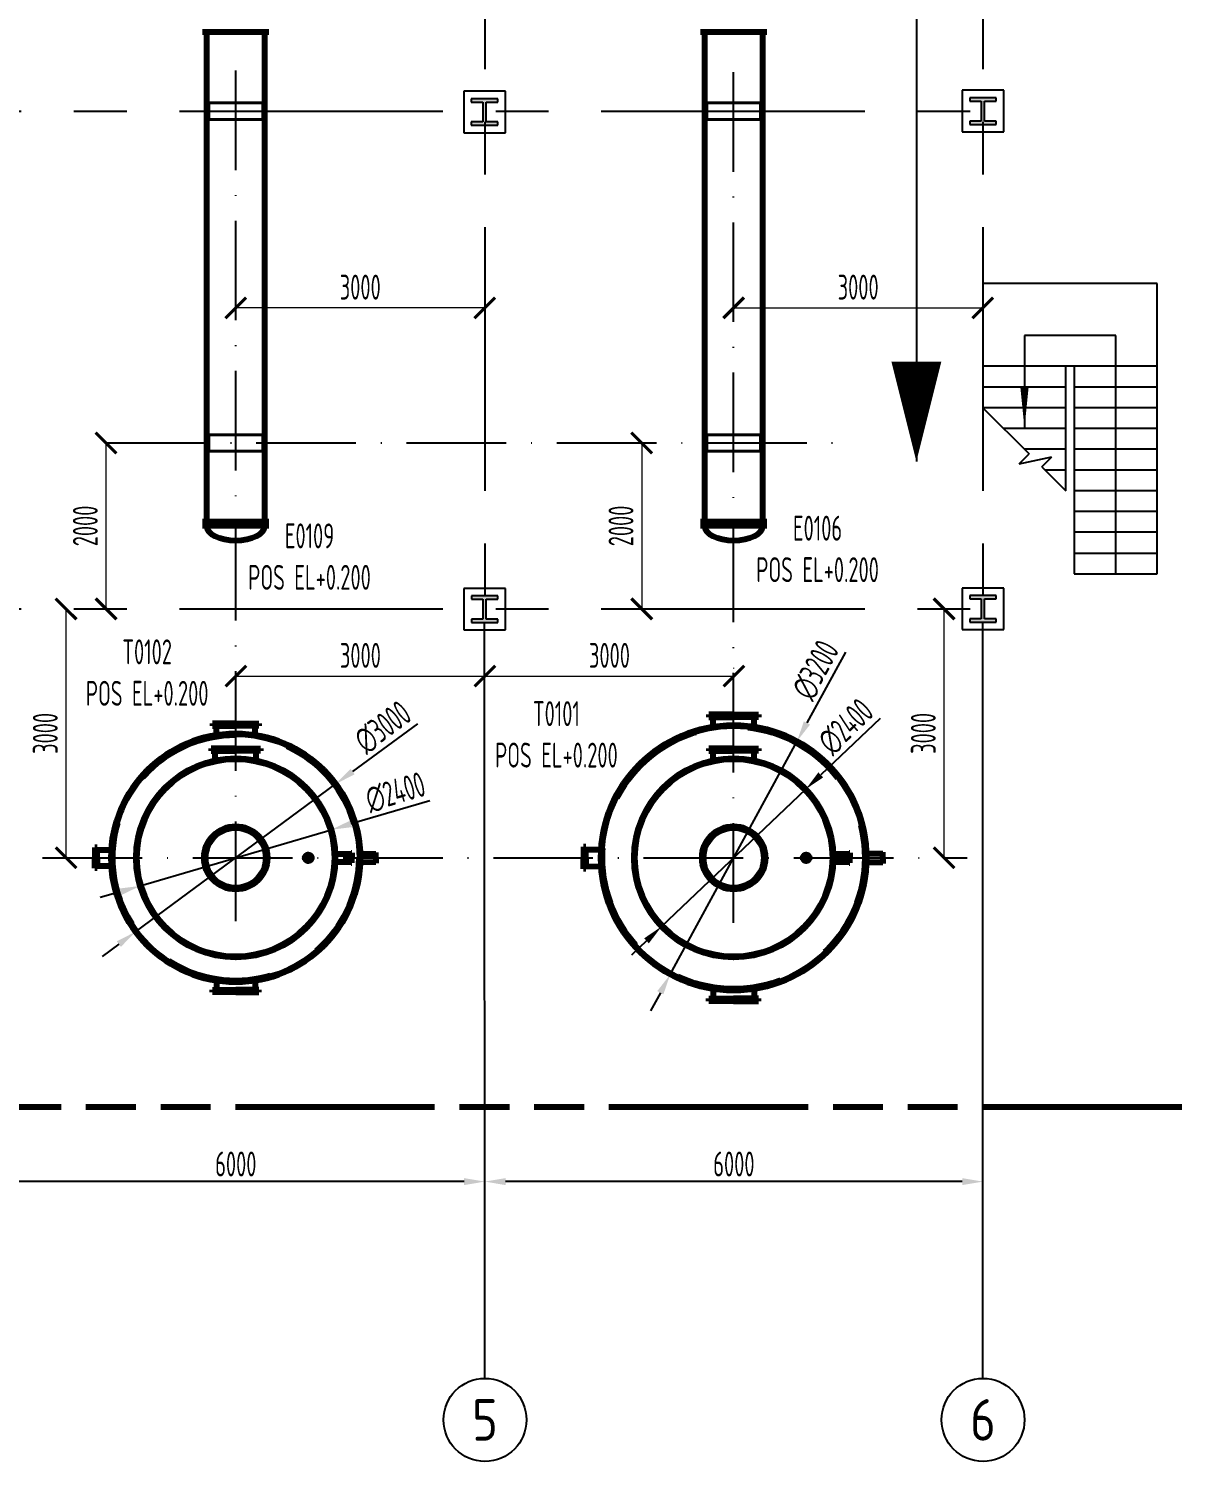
# Model space of a CAD drawing. Header units: millimetres. Extents: x 2250 to 7274, y 852 to 2251.
# Drawn here: x 2667.7 to 2807.2, y 1760.4 to 1933.1 of the extents above; entities that cross this region are included whole.
import ezdxf

# ---------------------------------------------------------------- set-up
doc = ezdxf.new("R2010")
doc.units = ezdxf.units.MM
for name, pattern in [('ACAD_ISO09W100', [45, 24, -3, 6, -3, 6, -3]), ('ACAD_ISO10W100', [18, 12, -3, 0, -3]), ('CENTER', [50.8, 31.75, -6.35, 6.35, -6.35]), ('DASHED', [19.05, 12.7, -6.35]), ('DASHED2', [9.525, 6.35, -3.175])]:
    doc.linetypes.add(name, pattern=pattern)
for name, color, linetype, lineweight in [('01-设备轮廓（可见）', 1, 'Continuous', 80), ('03-设备、管口中心线', 170, 'ACAD_ISO10W100', 25), ('05-楼梯与安全疏散通道', 4, 'Continuous', 25), ('06-网格线、建筑轴线-细实线', 9, 'CENTER', 25), ('07-界区线-粗双点划线', 12, 'ACAD_ISO09W100', 80), ('10-工字钢', 5, 'Continuous', 25), ('12-建筑物轮廓', 5, 'Continuous', 25), ('13-文本', 7, 'Continuous', 25), ('7-设备基础', 140, 'Continuous', 40), ('9-文本', 7, 'Continuous', 15)]:
    doc.layers.add(name, color=color, linetype=linetype, lineweight=lineweight)
doc.layers.add('14-文本-尺寸标注', color=7, linetype='Continuous', lineweight=25, true_color=0x5bc6e1)
doc.styles.add('pray-6-cj', font='gbenor.shx', dxfattribs={"width": 0.7, "bigfont": 'gbcbig.shx'})
doc.styles.get("Standard").update_dxf_attribs({"font": 'arial.ttf'})
doc.styles.add('国标英文+数字', font='gbenor.shx', dxfattribs={"width": 0.7, "height": 3})
doc.styles.add('图纸中的数字及字母', font='gbenor.shx', dxfattribs={"width": 0.7, "height": 3, "bigfont": 'gbcbig.shx'})
doc.dimstyles.new('ISO-25', dxfattribs={"dimtxt": 2.5, "dimasz": 2.5, "dimexe": 1.25, "dimexo": 0.625, "dimtad": 1, "dimtxsty": 'Standard', "dimcen": 2.5, "dimadec": 0, "dimazin": 0, "dimtfac": 1, "dimtmove": 0, "dimatfit": 3, "dimfxl": 0, "dimarcsym": 0})
doc.dimstyles.new('pray-6', dxfattribs={"dimtxt": 3, "dimasz": 2.5, "dimexe": 1.25, "dimexo": 0.625, "dimtad": 1, "dimdec": 0, "dimlfac": 100, "dimtxsty": 'pray-6-cj', "dimcen": 2.5, "dimadec": 0, "dimazin": 0, "dimtfac": 1, "dimtdec": 0, "dimtmove": 0, "dimatfit": 3, "dimfxl": 0, "dimarcsym": 0})
doc.dimstyles.new('尺寸标注', dxfattribs={"dimtxt": 3, "dimasz": 2.5, "dimexe": 1, "dimexo": 1, "dimgap": 1, "dimtad": 1, "dimdec": 0, "dimlfac": 100, "dimdsep": 46, "dimtxsty": '图纸中的数字及字母', "dimblk": 'ARCHTICK', "dimcen": 0, "dimclrd": 256, "dimclre": 256, "dimclrt": 256, "dimadec": 0, "dimazin": 0, "dimtfac": 1, "dimtdec": 0, "dimtix": 1, "dimtmove": 0, "dimatfit": 0, "dimfxl": 0, "dimlwd": -1, "dimlwe": -1, "dimarcsym": 0})

# ---------------------------------------------------------------- blocks, each defined once
blk = doc.blocks.new('_ArchTick')
at = {"color": 0, "linetype": 'ByBlock', "const_width": 0.15}
blk.add_lwpolyline([(-0.5, -0.5), (0.5, 0.5)], dxfattribs=at)
blk = doc.blocks.new('*D78')
at = {"layer": '9-文本', "transparency": 16777216}
blk.add_line((2741.55, 1883.13), (2741.55, 1863.13), dxfattribs=at)
at = {"layer": 'Defpoints', "color": 0, "transparency": 16777216}
for p in [(2741.55, 1883.13), (2741.55, 1863.13), (2741.55, 1863.13)]:
    blk.add_point(p, dxfattribs=at)
at = {"layer": '9-文本', "transparency": 16777216, "xscale": 2.5, "yscale": 2.5, "zscale": 2.5}
for p, rotation in [((2741.55, 1883.13), 90), ((2741.55, 1863.13), 270)]:
    blk.add_blockref('_ArchTick', p, dxfattribs=dict(at, rotation=rotation))
at = {"layer": '9-文本', "transparency": 16777216, "insert": (2739.05, 1873.13), "char_height": 3, "attachment_point": 5, "rotation": 90, "style": '图纸中的数字及字母', "bg_fill": 3, "box_fill_scale": 1.1, "bg_fill_color": 256, "bg_fill_true_color": 13158600, "bg_fill_transparency": 0}
blk.add_mtext('2000', dxfattribs=at)
blk = doc.blocks.new('*D76')
at = {"layer": '9-文本', "transparency": 16777216}
blk.add_line((2752.62, 1899.41), (2782.62, 1899.41), dxfattribs=at)
at = {"layer": 'Defpoints', "color": 0, "transparency": 16777216}
for p in [(2752.62, 1899.41), (2782.62, 1899.41), (2782.62, 1899.41)]:
    blk.add_point(p, dxfattribs=at)
at = {"layer": '9-文本', "transparency": 16777216, "xscale": 2.5, "yscale": 2.5, "zscale": 2.5, "rotation": 180}
blk.add_blockref('_ArchTick', (2752.62, 1899.41), dxfattribs=at)
at = {"layer": '9-文本', "transparency": 16777216, "xscale": 2.5, "yscale": 2.5, "zscale": 2.5}
blk.add_blockref('_ArchTick', (2782.62, 1899.41), dxfattribs=at)
at = {"layer": '9-文本', "transparency": 16777216, "insert": (2767.62, 1901.91), "char_height": 3, "attachment_point": 5, "style": '图纸中的数字及字母', "bg_fill": 3, "box_fill_scale": 1.1, "bg_fill_color": 256, "bg_fill_true_color": 13158600, "bg_fill_transparency": 0}
blk.add_mtext('3000', dxfattribs=at)
blk = doc.blocks.new('*D79')
at = {"layer": '9-文本', "transparency": 16777216}
for p, q in [((2692.64, 1902.18), (2692.64, 1898.41)), ((2722.64, 1899.41), (2692.64, 1899.41))]:
    blk.add_line(p, q, dxfattribs=at)
at = {"layer": 'Defpoints', "color": 0, "transparency": 16777216}
for p in [(2692.64, 1903.18), (2692.64, 1899.41), (2722.64, 1899.41)]:
    blk.add_point(p, dxfattribs=at)
at = {"layer": '9-文本', "transparency": 16777216, "xscale": 2.5, "yscale": 2.5, "zscale": 2.5, "rotation": 180}
blk.add_blockref('_ArchTick', (2692.64, 1899.41), dxfattribs=at)
at = {"layer": '9-文本', "transparency": 16777216, "xscale": 2.5, "yscale": 2.5, "zscale": 2.5}
blk.add_blockref('_ArchTick', (2722.64, 1899.41), dxfattribs=at)
at = {"layer": '9-文本', "transparency": 16777216, "insert": (2707.64, 1901.91), "char_height": 3, "attachment_point": 5, "style": '图纸中的数字及字母', "bg_fill": 3, "box_fill_scale": 1.1, "bg_fill_color": 256, "bg_fill_true_color": 13158600, "bg_fill_transparency": 0}
blk.add_mtext('3000', dxfattribs=at)
blk = doc.blocks.new('*D77')
at = {"layer": '9-文本', "transparency": 16777216}
blk.add_line((2677.02, 1863.13), (2677.02, 1883.13), dxfattribs=at)
at = {"layer": 'Defpoints', "color": 0, "transparency": 16777216}
for p in [(2677.02, 1883.13), (2677.02, 1883.13), (2677.02, 1863.13)]:
    blk.add_point(p, dxfattribs=at)
at = {"layer": '9-文本', "transparency": 16777216, "xscale": 2.5, "yscale": 2.5, "zscale": 2.5}
for p, rotation in [((2677.02, 1883.13), 90), ((2677.02, 1863.13), 270)]:
    blk.add_blockref('_ArchTick', p, dxfattribs=dict(at, rotation=rotation))
at = {"layer": '9-文本', "transparency": 16777216, "insert": (2674.52, 1873.13), "char_height": 3, "attachment_point": 5, "rotation": 90, "style": '图纸中的数字及字母', "bg_fill": 3, "box_fill_scale": 1.1, "bg_fill_color": 256, "bg_fill_true_color": 13158600, "bg_fill_transparency": 0}
blk.add_mtext('2000', dxfattribs=at)
blk = doc.blocks.new('*D133')
at = {"layer": '9-文本', "transparency": 16777216}
blk.add_line((2672.2, 1833.13), (2672.2, 1863.13), dxfattribs=at)
at = {"layer": 'Defpoints', "color": 0, "transparency": 16777216}
for p in [(2672.2, 1863.13), (2672.2, 1863.13), (2672.2, 1833.13)]:
    blk.add_point(p, dxfattribs=at)
at = {"layer": '9-文本', "transparency": 16777216, "xscale": 2.5, "yscale": 2.5, "zscale": 2.5}
for p, rotation in [((2672.2, 1863.13), 90), ((2672.2, 1833.13), 270)]:
    blk.add_blockref('_ArchTick', p, dxfattribs=dict(at, rotation=rotation))
at = {"layer": '9-文本', "transparency": 16777216, "insert": (2669.7, 1848.13), "char_height": 3, "attachment_point": 5, "rotation": 90, "style": '图纸中的数字及字母', "bg_fill": 3, "box_fill_scale": 1.1, "bg_fill_color": 256, "bg_fill_true_color": 13158600, "bg_fill_transparency": 0}
blk.add_mtext('3000', dxfattribs=at)
blk = doc.blocks.new('*D134')
at = {"layer": '9-文本', "transparency": 16777216}
blk.add_line((2777.97, 1833.13), (2777.97, 1863.13), dxfattribs=at)
at = {"layer": 'Defpoints', "color": 0, "transparency": 16777216}
for p in [(2777.97, 1863.13), (2777.97, 1863.13), (2777.97, 1833.13)]:
    blk.add_point(p, dxfattribs=at)
at = {"layer": '9-文本', "transparency": 16777216, "xscale": 2.5, "yscale": 2.5, "zscale": 2.5}
for p, rotation in [((2777.97, 1863.13), 90), ((2777.97, 1833.13), 270)]:
    blk.add_blockref('_ArchTick', p, dxfattribs=dict(at, rotation=rotation))
at = {"layer": '9-文本', "transparency": 16777216, "insert": (2775.47, 1848.13), "char_height": 3, "attachment_point": 5, "rotation": 90, "style": '图纸中的数字及字母', "bg_fill": 3, "box_fill_scale": 1.1, "bg_fill_color": 256, "bg_fill_true_color": 13158600, "bg_fill_transparency": 0}
blk.add_mtext('3000', dxfattribs=at)
blk = doc.blocks.new('*D135')
at = {"layer": '9-文本', "transparency": 16777216}
blk.add_line((2692.66, 1855.03), (2722.66, 1855.03), dxfattribs=at)
at = {"layer": 'Defpoints', "color": 0, "transparency": 16777216}
for p in [(2692.66, 1855.03), (2722.66, 1855.03), (2722.66, 1855.03)]:
    blk.add_point(p, dxfattribs=at)
at = {"layer": '9-文本', "transparency": 16777216, "xscale": 2.5, "yscale": 2.5, "zscale": 2.5, "rotation": 180}
blk.add_blockref('_ArchTick', (2692.66, 1855.03), dxfattribs=at)
at = {"layer": '9-文本', "transparency": 16777216, "xscale": 2.5, "yscale": 2.5, "zscale": 2.5}
blk.add_blockref('_ArchTick', (2722.66, 1855.03), dxfattribs=at)
at = {"layer": '9-文本', "transparency": 16777216, "insert": (2707.66, 1857.53), "char_height": 3, "attachment_point": 5, "style": '图纸中的数字及字母', "bg_fill": 3, "box_fill_scale": 1.1, "bg_fill_color": 256, "bg_fill_true_color": 13158600, "bg_fill_transparency": 0}
blk.add_mtext('3000', dxfattribs=at)
blk = doc.blocks.new('*D136')
at = {"layer": '9-文本', "transparency": 16777216}
for p, q in [((2722.66, 1855.03), (2752.66, 1855.03)), ((2752.66, 1855.94), (2752.66, 1856.03))]:
    blk.add_line(p, q, dxfattribs=at)
at = {"layer": 'Defpoints', "color": 0, "transparency": 16777216}
for p in [(2722.66, 1855.03), (2752.66, 1855.03), (2752.66, 1854.94)]:
    blk.add_point(p, dxfattribs=at)
at = {"layer": '9-文本', "transparency": 16777216, "xscale": 2.5, "yscale": 2.5, "zscale": 2.5, "rotation": 180}
blk.add_blockref('_ArchTick', (2722.66, 1855.03), dxfattribs=at)
at = {"layer": '9-文本', "transparency": 16777216, "xscale": 2.5, "yscale": 2.5, "zscale": 2.5}
blk.add_blockref('_ArchTick', (2752.66, 1855.03), dxfattribs=at)
at = {"layer": '9-文本', "transparency": 16777216, "insert": (2737.66, 1857.53), "char_height": 3, "attachment_point": 5, "style": '图纸中的数字及字母', "bg_fill": 3, "box_fill_scale": 1.1, "bg_fill_color": 256, "bg_fill_true_color": 13158600, "bg_fill_transparency": 0}
blk.add_mtext('3000', dxfattribs=at)
blk = doc.blocks.new('*D200')
at = {"layer": '9-文本', "color": 0, "linetype": 'Continuous', "lineweight": -2, "transparency": 16777216}
for p, q in [((2766.08, 1857.91), (2761.45, 1849.39)), ((2744.98, 1819.07), (2760.26, 1847.19)), ((2743.79, 1816.87), (2742.6, 1814.68))]:
    blk.add_line(p, q, dxfattribs=at)
at = {"layer": '9-文本', "color": 0, "transparency": 16777216}
for points in [[(2761.08, 1849.58), (2761.82, 1849.19), (2760.26, 1847.19)], [(2743.42, 1817.07), (2744.16, 1816.68), (2744.98, 1819.07)]]:
    blk.add_solid(points, dxfattribs=at)
at = {"layer": 'Defpoints', "color": 0, "transparency": 16777216}
for p in [(2760.26, 1847.19), (2744.98, 1819.07)]:
    blk.add_point(p, dxfattribs=at)
at = {"layer": '9-文本', "color": 0, "transparency": 16777216, "insert": (2762.5, 1855.76), "char_height": 3, "width": 3.5, "attachment_point": 5, "rotation": 61.4888, "style": '图纸中的数字及字母', "bg_fill": 3, "box_fill_scale": 1.1, "bg_fill_color": 256, "bg_fill_true_color": 13158600, "bg_fill_transparency": 0}
blk.add_mtext('∅3200', dxfattribs=at)
blk = doc.blocks.new('*D201')
at = {"layer": '9-文本', "color": 0, "linetype": 'Continuous', "lineweight": -2, "transparency": 16777216}
for p, q in [((2770.27, 1849.94), (2763.12, 1843.13)), ((2743.93, 1824.85), (2761.31, 1841.41)), ((2742.12, 1823.13), (2740.31, 1821.4))]:
    blk.add_line(p, q, dxfattribs=at)
at = {"layer": '9-文本', "color": 0, "transparency": 16777216}
for points in [[(2762.83, 1843.43), (2763.41, 1842.83), (2761.31, 1841.41)], [(2741.84, 1823.43), (2742.41, 1822.83), (2743.93, 1824.85)]]:
    blk.add_solid(points, dxfattribs=at)
at = {"layer": 'Defpoints', "color": 0, "transparency": 16777216}
for p in [(2761.31, 1841.41), (2743.93, 1824.85)]:
    blk.add_point(p, dxfattribs=at)
at = {"layer": '9-文本', "color": 0, "transparency": 16777216, "insert": (2766.13, 1848.94), "char_height": 3, "width": 3.5, "attachment_point": 5, "rotation": 43.6137, "style": '图纸中的数字及字母', "bg_fill": 3, "box_fill_scale": 1.1, "bg_fill_color": 256, "bg_fill_true_color": 13158600, "bg_fill_transparency": 0}
blk.add_mtext('∅2400', dxfattribs=at)
blk = doc.blocks.new('*D202')
at = {"layer": '9-文本', "color": 0, "linetype": 'Continuous', "lineweight": -2, "transparency": 16777216}
for p, q in [((2714.52, 1849.29), (2706.72, 1843.52)), ((2680.57, 1824.22), (2704.7, 1842.04)), ((2678.56, 1822.74), (2676.55, 1821.25))]:
    blk.add_line(p, q, dxfattribs=at)
at = {"layer": '9-文本', "color": 0, "transparency": 16777216}
for points in [[(2706.47, 1843.86), (2706.96, 1843.19), (2704.7, 1842.04)], [(2678.31, 1823.07), (2678.81, 1822.4), (2680.57, 1824.22)]]:
    blk.add_solid(points, dxfattribs=at)
at = {"layer": 'Defpoints', "color": 0, "transparency": 16777216}
for p in [(2704.7, 1842.04), (2680.57, 1824.22)]:
    blk.add_point(p, dxfattribs=at)
at = {"layer": '9-文本', "color": 0, "transparency": 16777216, "insert": (2710.36, 1848.86), "char_height": 3, "width": 3.5, "attachment_point": 5, "rotation": 36.4387, "style": '图纸中的数字及字母', "bg_fill": 3, "box_fill_scale": 1.1, "bg_fill_color": 256, "bg_fill_true_color": 13158600, "bg_fill_transparency": 0}
blk.add_mtext('∅3000', dxfattribs=at)
blk = doc.blocks.new('*D203')
at = {"layer": '9-文本', "color": 0, "linetype": 'Continuous', "lineweight": -2, "transparency": 16777216}
for p, q in [((2716.02, 1840.01), (2706.55, 1837.22)), ((2681.13, 1829.74), (2704.15, 1836.52)), ((2678.73, 1829.04), (2676.33, 1828.33))]:
    blk.add_line(p, q, dxfattribs=at)
at = {"layer": '9-文本', "color": 0, "transparency": 16777216}
for points in [[(2706.43, 1837.62), (2706.66, 1836.83), (2704.15, 1836.52)], [(2678.61, 1829.43), (2678.85, 1828.64), (2681.13, 1829.74)]]:
    blk.add_solid(points, dxfattribs=at)
at = {"layer": 'Defpoints', "color": 0, "transparency": 16777216}
for p in [(2704.15, 1836.52), (2681.13, 1829.74)]:
    blk.add_point(p, dxfattribs=at)
at = {"layer": '9-文本', "color": 0, "transparency": 16777216, "insert": (2711.88, 1841.01), "char_height": 3, "width": 3.5, "attachment_point": 5, "rotation": 16.4047, "style": '图纸中的数字及字母', "bg_fill": 3, "box_fill_scale": 1.1, "bg_fill_color": 256, "bg_fill_true_color": 13158600, "bg_fill_transparency": 0}
blk.add_mtext('∅2400', dxfattribs=at)
blk = doc.blocks.new('*D260')
at = {"layer": '9-文本', "color": 0, "lineweight": -2, "transparency": 16777216}
for p, q in [((2662.65, 1794.73), (2662.65, 1795.36)), ((2720.15, 1794.11), (2665.15, 1794.11)), ((2722.65, 1794.73), (2722.65, 1795.36))]:
    blk.add_line(p, q, dxfattribs=at)
at = {"layer": '9-文本', "color": 0, "lineweight": 100, "transparency": 16777216}
for points in [[(2665.15, 1794.53), (2665.15, 1793.69), (2662.65, 1794.11)], [(2720.15, 1794.53), (2720.15, 1793.69), (2722.65, 1794.11)]]:
    blk.add_solid(points, dxfattribs=at)
at = {"layer": 'Defpoints', "color": 0, "lineweight": 100, "transparency": 16777216}
for p in [(2662.65, 1794.11), (2662.65, 1794.11), (2722.65, 1794.11)]:
    blk.add_point(p, dxfattribs=at)
at = {"layer": '9-文本', "color": 0, "transparency": 16777216, "insert": (2692.65, 1796.23), "char_height": 3, "attachment_point": 5, "style": 'pray-6-cj'}
blk.add_mtext('6000', dxfattribs=at)
blk = doc.blocks.new('*D261')
at = {"layer": '9-文本', "color": 0, "lineweight": -2, "transparency": 16777216}
for p, q in [((2722.65, 1794.73), (2722.65, 1795.36)), ((2780.15, 1794.11), (2725.15, 1794.11)), ((2782.65, 1794.73), (2782.65, 1795.36))]:
    blk.add_line(p, q, dxfattribs=at)
at = {"layer": '9-文本', "color": 0, "lineweight": 100, "transparency": 16777216}
for points in [[(2725.15, 1794.53), (2725.15, 1793.69), (2722.65, 1794.11)], [(2780.15, 1794.53), (2780.15, 1793.69), (2782.65, 1794.11)]]:
    blk.add_solid(points, dxfattribs=at)
at = {"layer": 'Defpoints', "color": 0, "lineweight": 100, "transparency": 16777216}
for p in [(2722.65, 1794.11), (2722.65, 1794.11), (2782.65, 1794.11)]:
    blk.add_point(p, dxfattribs=at)
at = {"layer": '9-文本', "color": 0, "transparency": 16777216, "insert": (2752.65, 1796.23), "char_height": 3, "attachment_point": 5, "style": 'pray-6-cj'}
blk.add_mtext('6000', dxfattribs=at)

msp = doc.modelspace()

# ---------------------------------------------------------------- hatches: boundary and pattern name
at = {"layer": '12-建筑物轮廓'}
for points in [[(2722.821, 1924.222), (2724.221, 1924.222), (2724.221, 1924.622), (2721.021, 1924.622), (2721.021, 1924.222), (2722.421, 1924.222), (2722.421, 1921.822), (2721.021, 1921.822), (2721.021, 1921.422), (2724.221, 1921.422), (2724.221, 1921.822), (2722.821, 1921.822)], [(2782.856, 1924.33), (2784.256, 1924.33), (2784.256, 1924.73), (2781.056, 1924.73), (2781.056, 1924.33), (2782.456, 1924.33), (2782.456, 1921.93), (2781.056, 1921.93), (2781.056, 1921.53), (2784.256, 1921.53), (2784.256, 1921.93), (2782.856, 1921.93)], [(2722.825, 1864.304), (2724.225, 1864.304), (2724.225, 1864.704), (2721.025, 1864.704), (2721.025, 1864.304), (2722.425, 1864.304), (2722.425, 1861.904), (2721.025, 1861.904), (2721.025, 1861.504), (2724.225, 1861.504), (2724.225, 1861.904), (2722.825, 1861.904)], [(2782.856, 1864.33), (2784.256, 1864.33), (2784.256, 1864.73), (2781.056, 1864.73), (2781.056, 1864.33), (2782.456, 1864.33), (2782.456, 1861.93), (2781.056, 1861.93), (2781.056, 1861.53), (2784.256, 1861.53), (2784.256, 1861.93), (2782.856, 1861.93)]]:
    msp.add_hatch(color=1, dxfattribs=at).paths.add_polyline_path(points)

# ---------------------------------------------------------------- linework, layer by layer
at = {"layer": '01-设备轮廓（可见）'}
for p, q in [((2696.638, 1932.63), (2688.638, 1932.63)), ((2689.138, 1932.63), (2689.138, 1873.63)), ((2696.138, 1873.63), (2696.138, 1932.63)), ((2756.621, 1932.63), (2748.621, 1932.63)), ((2749.121, 1932.63), (2749.121, 1873.63)), ((2696.638, 1873.63), (2688.638, 1873.63)), ((2756.621, 1873.63), (2748.621, 1873.63)), ((2696.638, 1873.13), (2688.638, 1873.13)), ((2756.621, 1873.13), (2748.621, 1873.13)), ((2692.64, 1849.308), (2689.845, 1849.308)), ((2689.845, 1849.308), (2689.845, 1849.028)), ((2692.64, 1849.308), (2695.435, 1849.308)), ((2695.435, 1849.308), (2695.435, 1849.028)), ((2752.623, 1850.386), (2749.642, 1850.386)), ((2749.642, 1850.386), (2749.642, 1850.088)), ((2749.642, 1850.088), (2750.139, 1850.088)), ((2750.139, 1848.935), (2750.139, 1850.088)), ((2750.139, 1850.088), (2752.623, 1850.088)), ((2752.623, 1850.386), (2755.604, 1850.386)), ((2755.107, 1850.088), (2752.623, 1850.088)), ((2755.107, 1848.935), (2755.107, 1850.088)), ((2755.604, 1850.088), (2755.107, 1850.088)), ((2755.604, 1850.386), (2755.604, 1850.088)), ((2689.845, 1849.028), (2690.311, 1849.028)), ((2690.311, 1847.947), (2690.311, 1849.028)), ((2690.311, 1849.028), (2692.64, 1849.028)), ((2694.969, 1849.028), (2692.64, 1849.028)), ((2694.969, 1847.947), (2694.969, 1849.028)), ((2695.435, 1849.028), (2694.969, 1849.028)), ((2692.638, 1846.319), (2689.663, 1846.319)), ((2689.663, 1846.319), (2689.663, 1846.022)), ((2689.663, 1846.022), (2690.159, 1846.022)), ((2690.159, 1844.87), (2690.159, 1846.022)), ((2690.159, 1846.022), (2692.638, 1846.022)), ((2692.638, 1846.319), (2695.613, 1846.319)), ((2695.117, 1846.022), (2692.638, 1846.022)), ((2695.117, 1844.87), (2695.117, 1846.022)), ((2695.613, 1846.022), (2695.117, 1846.022)), ((2695.613, 1846.319), (2695.613, 1846.022)), ((2752.621, 1846.319), (2749.646, 1846.319)), ((2749.646, 1846.319), (2749.646, 1846.022)), ((2749.646, 1846.022), (2750.141, 1846.022)), ((2750.141, 1844.87), (2750.141, 1846.022)), ((2750.141, 1846.022), (2752.621, 1846.022)), ((2752.621, 1846.319), (2755.596, 1846.319)), ((2755.1, 1846.022), (2752.621, 1846.022)), ((2755.1, 1844.87), (2755.1, 1846.022)), ((2755.596, 1846.022), (2755.1, 1846.022)), ((2755.596, 1846.319), (2755.596, 1846.022)), ((2675.962, 1834.374), (2675.683, 1834.374)), ((2675.683, 1834.374), (2675.683, 1833.13)), ((2675.962, 1834.034), (2675.962, 1834.374)), ((2675.962, 1834.034), (2675.962, 1834.09)), ((2675.962, 1834.09), (2677.67, 1834.088)), ((2675.962, 1833.13), (2675.962, 1834.034)), ((2734.833, 1834.457), (2734.535, 1834.457)), ((2734.535, 1834.457), (2734.535, 1833.13)), ((2734.833, 1834.094), (2734.833, 1834.457)), ((2734.833, 1834.094), (2734.833, 1834.154)), ((2734.833, 1834.154), (2736.654, 1834.151)), ((2734.833, 1833.13), (2734.833, 1834.094)), ((2675.683, 1831.886), (2675.683, 1833.13)), ((2675.962, 1833.13), (2675.962, 1832.226)), ((2675.962, 1832.226), (2675.962, 1831.886)), ((2675.962, 1832.226), (2675.962, 1832.17)), ((2675.962, 1832.17), (2677.67, 1832.168)), ((2704.628, 1833.601), (2706.557, 1833.601)), ((2704.628, 1832.659), (2706.557, 1832.659)), ((2706.557, 1833.571), (2706.557, 1833.714)), ((2706.557, 1833.714), (2706.621, 1833.714)), ((2706.557, 1833.601), (2706.557, 1833.571)), ((2706.557, 1833.13), (2706.557, 1833.571)), ((2706.557, 1833.13), (2706.557, 1832.689)), ((2706.557, 1832.659), (2706.557, 1832.689)), ((2706.557, 1832.689), (2706.557, 1832.546)), ((2706.557, 1832.546), (2706.621, 1832.546)), ((2706.621, 1833.714), (2706.621, 1833.13)), ((2706.621, 1832.546), (2706.621, 1833.13)), ((2734.535, 1831.803), (2734.535, 1833.13)), ((2734.833, 1833.13), (2734.833, 1832.166)), ((2734.833, 1832.166), (2734.833, 1831.803)), ((2734.833, 1832.166), (2734.833, 1832.106)), ((2734.833, 1832.106), (2736.654, 1832.104)), ((2764.61, 1833.601), (2766.539, 1833.601)), ((2764.61, 1832.659), (2766.539, 1832.659)), ((2766.539, 1833.571), (2766.539, 1833.714)), ((2766.539, 1833.714), (2766.603, 1833.714)), ((2766.539, 1833.601), (2766.539, 1833.571)), ((2766.539, 1833.13), (2766.539, 1833.571)), ((2766.539, 1833.13), (2766.539, 1832.689)), ((2766.539, 1832.659), (2766.539, 1832.689)), ((2766.539, 1832.689), (2766.539, 1832.546)), ((2766.539, 1832.546), (2766.603, 1832.546)), ((2766.603, 1833.714), (2766.603, 1833.13)), ((2766.603, 1832.546), (2766.603, 1833.13)), ((2675.962, 1831.886), (2675.683, 1831.886)), ((2734.833, 1831.803), (2734.535, 1831.803)), ((2690.311, 1818.313), (2690.311, 1817.232)), ((2694.969, 1818.313), (2694.969, 1817.232)), ((2689.845, 1816.952), (2689.845, 1817.232)), ((2689.845, 1817.232), (2690.311, 1817.232)), ((2692.64, 1816.952), (2689.845, 1816.952)), ((2690.311, 1817.232), (2692.64, 1817.232)), ((2694.969, 1817.232), (2692.64, 1817.232)), ((2692.64, 1816.952), (2695.435, 1816.952)), ((2695.435, 1817.232), (2694.969, 1817.232)), ((2695.435, 1816.952), (2695.435, 1817.232)), ((2750.139, 1817.325), (2750.139, 1816.172)), ((2755.107, 1817.325), (2755.107, 1816.172)), ((2749.642, 1815.873), (2749.642, 1816.172)), ((2749.642, 1816.172), (2750.139, 1816.172)), ((2752.623, 1815.873), (2749.642, 1815.873)), ((2750.139, 1816.172), (2752.623, 1816.172)), ((2755.107, 1816.172), (2752.623, 1816.172)), ((2752.623, 1815.873), (2755.604, 1815.873)), ((2755.604, 1816.172), (2755.107, 1816.172)), ((2755.604, 1815.873), (2755.604, 1816.172))]:
    msp.add_line(p, q, dxfattribs=at)
at = {"layer": '01-设备轮廓（可见）', "linetype": 'DASHED2'}
for p, q in [((2709.5, 1833.63), (2709.5, 1833.76)), ((2770.607, 1833.664), (2770.607, 1833.802)), ((2707.629, 1833.63), (2709.5, 1833.63)), ((2707.629, 1832.628), (2709.5, 1832.63)), ((2709.5, 1833.63), (2709.5, 1833.602)), ((2709.5, 1833.127), (2709.5, 1833.602)), ((2709.5, 1833.127), (2709.5, 1832.652)), ((2709.5, 1832.624), (2709.5, 1832.652)), ((2709.5, 1832.624), (2709.5, 1832.495)), ((2768.611, 1833.664), (2770.607, 1833.664)), ((2768.611, 1832.594), (2770.607, 1832.596)), ((2770.607, 1833.664), (2770.607, 1833.634)), ((2770.607, 1833.127), (2770.607, 1833.634)), ((2770.607, 1833.127), (2770.607, 1832.62)), ((2770.607, 1832.591), (2770.607, 1832.62)), ((2770.607, 1832.591), (2770.607, 1832.452))]:
    msp.add_line(p, q, dxfattribs=at)
at = {"layer": '01-设备轮廓（可见）'}
for centre, radius in [((2692.638, 1833.13), 14.999), ((2692.638, 1833.13), 14.906), ((2752.621, 1833.13), 15.999), ((2752.621, 1833.13), 15.9), ((2692.638, 1833.13), 11.999), ((2692.638, 1833.13), 11.9), ((2752.621, 1833.13), 11.999), ((2752.621, 1833.13), 11.9), ((2692.638, 1833.13), 3.81), ((2692.638, 1833.13), 3.62), ((2752.621, 1833.13), 3.81), ((2752.621, 1833.13), 3.62), ((2701.385, 1833.13), 0.402), ((2701.385, 1833.13), 0.372), ((2761.367, 1833.13), 0.402), ((2761.367, 1833.13), 0.372)]:
    msp.add_circle(centre, radius, dxfattribs=at)
at = {"layer": '01-设备轮廓（可见）', "linetype": 'DASHED'}
for centre, radius in [((2692.638, 1833.13), 14.813), ((2752.621, 1833.13), 15.8)]:
    msp.add_circle(centre, radius, dxfattribs=at)
at = {"layer": '01-设备轮廓（可见）'}
for centre in [(2692.638, 1873.13), (2752.621, 1873.13)]:
    msp.add_ellipse(centre, major_axis=(3.5, 0), ratio=0.5, start_param=3.1415927, end_param=6.2831853, dxfattribs=at)
at = {"layer": '03-设备、管口中心线'}
for p, q in [((2692.638, 1825.514), (2692.638, 1928.948)), ((2669.373, 1833.13), (2780.738, 1833.13))]:
    msp.add_line(p, q, dxfattribs=at)
at = {"layer": '05-楼梯与安全疏散通道'}
for p, q in [((2774.632, 2013.208), (2774.632, 1880.912)), ((2803.656, 1902.368), (2782.656, 1902.368)), ((2803.656, 1867.368), (2803.656, 1902.368)), ((2803.656, 1892.368), (2782.656, 1892.368)), ((2792.656, 1877.368), (2792.656, 1892.368)), ((2793.656, 1892.368), (2793.656, 1872.368)), ((2792.656, 1889.868), (2782.656, 1889.868)), ((2803.656, 1889.868), (2793.656, 1889.868)), ((2792.656, 1887.368), (2782.656, 1887.368)), ((2803.656, 1887.368), (2793.656, 1887.368)), ((2792.656, 1884.868), (2785.156, 1884.868)), ((2803.656, 1884.868), (2793.656, 1884.868)), ((2792.656, 1882.368), (2787.656, 1882.368)), ((2803.656, 1882.368), (2793.656, 1882.368)), ((2792.656, 1879.868), (2790.156, 1879.868)), ((2803.656, 1879.868), (2793.656, 1879.868)), ((2803.656, 1877.368), (2793.656, 1877.368)), ((2803.656, 1874.868), (2793.656, 1874.868)), ((2793.656, 1872.368), (2793.656, 1867.368)), ((2803.656, 1872.368), (2793.656, 1872.368)), ((2793.656, 1869.868), (2803.656, 1869.868)), ((2793.656, 1867.368), (2803.656, 1867.368))]:
    msp.add_line(p, q, dxfattribs=at)
at = {"layer": '05-楼梯与安全疏散通道', "ltscale": 0.5}
for p, q in [((2798.656, 1896.075), (2787.656, 1896.075)), ((2787.656, 1896.075), (2787.656, 1884.868)), ((2798.656, 1867.368), (2798.656, 1896.075)), ((2782.656, 1887.368), (2788.207, 1881.816)), ((2787.005, 1880.614), (2788.207, 1881.816)), ((2787.005, 1880.614), (2790.953, 1881.475)), ((2789.751, 1880.273), (2790.953, 1881.475)), ((2789.751, 1880.273), (2792.656, 1877.368))]:
    msp.add_line(p, q, dxfattribs=at)
at = {"layer": '05-楼梯与安全疏散通道'}
msp.add_lwpolyline([(2774.632, 1892.912, 6, 0, 0), (2774.632, 1880.912, 0, 0, 0)], format="xyseb", dxfattribs=at)
at = {"layer": '05-楼梯与安全疏散通道', "ltscale": 0.5}
msp.add_lwpolyline([(2787.656, 1884.868, 0, 1, 0), (2787.656, 1889.868, 1, 1, 0)], format="xyseb", dxfattribs=at)
at = {"layer": '06-网格线、建筑轴线-细实线'}
msp.add_line((2722.638, 2163.13), (2722.638, 1860.604), dxfattribs=at)
at = {"layer": '06-网格线、建筑轴线-细实线', "linetype": 'CENTER'}
for p, q in [((2782.655, 2163.13), (2782.656, 1860.63)), ((2482.656, 1923.13), (2782.656, 1923.13)), ((2482.656, 1863.13), (2782.656, 1863.13))]:
    msp.add_line(p, q, dxfattribs=at)
at = {"layer": '07-界区线-粗双点划线'}
msp.add_line((2422.603, 1803.13), (2872.66, 1803.13), dxfattribs=at)
at = {"layer": '10-工字钢'}
for p, q in [((2720.121, 1925.522), (2720.121, 1920.522)), ((2725.121, 1925.522), (2720.121, 1925.522)), ((2725.121, 1920.522), (2725.121, 1925.522)), ((2780.156, 1925.63), (2780.156, 1920.63)), ((2785.156, 1925.63), (2780.156, 1925.63)), ((2785.156, 1920.63), (2785.156, 1925.63)), ((2721.021, 1924.622), (2721.021, 1924.222)), ((2724.221, 1924.622), (2721.021, 1924.622)), ((2721.021, 1924.222), (2722.421, 1924.222)), ((2722.421, 1924.222), (2722.421, 1921.822)), ((2722.821, 1921.822), (2722.821, 1924.222)), ((2722.821, 1924.222), (2724.221, 1924.222)), ((2724.221, 1924.222), (2724.221, 1924.622)), ((2781.056, 1924.73), (2781.056, 1924.33)), ((2784.256, 1924.73), (2781.056, 1924.73)), ((2781.056, 1924.33), (2782.456, 1924.33)), ((2782.456, 1924.33), (2782.456, 1921.93)), ((2782.856, 1921.93), (2782.856, 1924.33)), ((2782.856, 1924.33), (2784.256, 1924.33)), ((2784.256, 1924.33), (2784.256, 1924.73)), ((2722.421, 1921.822), (2721.021, 1921.822)), ((2721.021, 1921.822), (2721.021, 1921.422)), ((2724.221, 1921.822), (2722.821, 1921.822)), ((2724.221, 1921.422), (2724.221, 1921.822)), ((2782.456, 1921.93), (2781.056, 1921.93)), ((2781.056, 1921.93), (2781.056, 1921.53)), ((2784.256, 1921.93), (2782.856, 1921.93)), ((2784.256, 1921.53), (2784.256, 1921.93)), ((2720.121, 1920.522), (2725.121, 1920.522)), ((2721.021, 1921.422), (2724.221, 1921.422)), ((2780.156, 1920.63), (2785.156, 1920.63)), ((2781.056, 1921.53), (2784.256, 1921.53)), ((2720.125, 1865.604), (2720.125, 1860.604)), ((2725.125, 1865.604), (2720.125, 1865.604)), ((2725.125, 1860.604), (2725.125, 1865.604)), ((2780.156, 1865.63), (2780.156, 1860.63)), ((2785.156, 1865.63), (2780.156, 1865.63)), ((2785.156, 1860.63), (2785.156, 1865.63)), ((2721.025, 1864.704), (2721.025, 1864.304)), ((2724.225, 1864.704), (2721.025, 1864.704)), ((2721.025, 1864.304), (2722.425, 1864.304)), ((2722.425, 1864.304), (2722.425, 1861.904)), ((2722.825, 1861.904), (2722.825, 1864.304)), ((2722.825, 1864.304), (2724.225, 1864.304)), ((2724.225, 1864.304), (2724.225, 1864.704)), ((2781.056, 1864.73), (2781.056, 1864.33)), ((2784.256, 1864.73), (2781.056, 1864.73)), ((2781.056, 1864.33), (2782.456, 1864.33)), ((2782.456, 1864.33), (2782.456, 1861.93)), ((2782.856, 1861.93), (2782.856, 1864.33)), ((2782.856, 1864.33), (2784.256, 1864.33)), ((2784.256, 1864.33), (2784.256, 1864.73)), ((2722.425, 1861.904), (2721.025, 1861.904)), ((2721.025, 1861.904), (2721.025, 1861.504)), ((2721.025, 1861.504), (2724.225, 1861.504)), ((2724.225, 1861.904), (2722.825, 1861.904)), ((2724.225, 1861.504), (2724.225, 1861.904)), ((2782.456, 1861.93), (2781.056, 1861.93)), ((2781.056, 1861.93), (2781.056, 1861.53)), ((2781.056, 1861.53), (2784.256, 1861.53)), ((2784.256, 1861.93), (2782.856, 1861.93)), ((2784.256, 1861.53), (2784.256, 1861.93)), ((2720.125, 1860.604), (2725.125, 1860.604)), ((2780.156, 1860.63), (2785.156, 1860.63))]:
    msp.add_line(p, q, dxfattribs=at)
at = {"layer": '14-文本-尺寸标注', "lineweight": 25}
msp.add_line((2782.654, 1770.395), (2782.654, 1861.53), dxfattribs=at)
at = {"layer": '14-文本-尺寸标注', "ltscale": 0.2}
for centre in [(2722.668, 1765.395), (2782.66, 1765.395)]:
    msp.add_circle(centre, 5, dxfattribs=at)
at = {"layer": '7-设备基础'}
for p, q in [((2689.388, 1924.13), (2695.888, 1924.13)), ((2689.388, 1922.13), (2689.388, 1924.13)), ((2695.888, 1924.13), (2695.888, 1922.13)), ((2749.371, 1924.13), (2755.871, 1924.13)), ((2749.371, 1922.13), (2749.371, 1924.13)), ((2755.871, 1924.13), (2755.871, 1922.13)), ((2695.888, 1922.13), (2689.388, 1922.13)), ((2755.871, 1922.13), (2749.371, 1922.13)), ((2695.888, 1884.13), (2689.388, 1884.13)), ((2689.388, 1884.13), (2689.388, 1882.13)), ((2695.888, 1882.13), (2695.888, 1884.13)), ((2755.871, 1884.13), (2749.371, 1884.13)), ((2749.371, 1884.13), (2749.371, 1882.13)), ((2755.871, 1882.13), (2755.871, 1884.13)), ((2689.388, 1882.13), (2695.888, 1882.13)), ((2749.371, 1882.13), (2755.871, 1882.13))]:
    msp.add_line(p, q, dxfattribs=at)

# ---------------------------------------------------------------- texts
at = {"layer": '13-文本', "char_height": 3, "attachment_point": 5, "style": '国标英文+数字'}
for s, insert in [('E0109\\PPOS EL+0.200', (2701.525, 1869.433)), ('E0106\\PPOS EL+0.200', (2762.727, 1870.358)), ('T0102\\PPOS EL+0.200', (2681.969, 1855.456)), ('T0101\\PPOS EL+0.200', (2731.269, 1848.01))]:
    msp.add_mtext_dynamic_manual_height_columns(s, width=20.34727, gutter_width=25, heights=[0], dxfattribs=dict(at, insert=insert))
at = {"layer": '14-文本-尺寸标注', "lineweight": 25, "char_height": 5, "width": 15, "attachment_point": 5, "style": 'pray-6-cj'}
for s, insert in [('{\\W1;5}', (2722.668, 1765.395)), ('{\\W1;6}', (2782.66, 1765.395))]:
    msp.add_mtext(s, dxfattribs=dict(at, insert=insert))

# ---------------------------------------------------------------- dimensions: what is measured, and where the dimension line sits
at = {"layer": '9-文本'}
for base, p1, p2, picture, middle in [((2662.654, 1794.109), (2722.654, 1794.109), (2662.654, 1794.109), '*D260', (2692.654, 1796.234)), ((2722.654, 1794.109), (2782.654, 1794.109), (2722.654, 1794.109), '*D261', (2752.654, 1796.234))]:
    dim = msp.add_linear_dim(base=base, p1=p1, p2=p2, dimstyle='pray-6', dxfattribs=at)
    dim.commit()
    dim.dimension.update_dxf_attribs({"geometry": picture, "text_midpoint": middle})

# ---------------------------------------------------------------- next in the draw order: dimensions: what is measured, and where the dimension line sits
for base, p1, p2, angle, picture, middle in [((2692.638, 1899.405), (2722.638, 1899.405), (2692.638, 1903.183), 180, '*D79', (2707.638, 1901.905)), ((2782.621, 1899.405), (2752.621, 1899.405), (2782.621, 1899.405), 180, '*D76', (2767.621, 1901.905)), ((2677.021, 1883.13), (2677.021, 1863.13), (2677.021, 1883.13), 90, '*D77', (2674.521, 1873.13)), ((2741.552, 1863.13), (2741.552, 1883.13), (2741.552, 1863.13), 90, '*D78', (2739.052, 1873.13)), ((2777.971, 1863.13), (2777.971, 1833.13), (2777.971, 1863.13), 90, '*D134', (2775.471, 1848.13)), ((2722.66, 1855.034), (2692.66, 1855.034), (2722.66, 1855.034), 180, '*D135', (2707.66, 1857.534))]:
    dim = msp.add_linear_dim(base=base, p1=p1, p2=p2, angle=angle, dimstyle='尺寸标注', dxfattribs=at)
    dim.commit()
    dim.dimension.update_dxf_attribs({"geometry": picture, "text_midpoint": middle})
dim = msp.add_diameter_dim_2p(p1=(2680.571, 1824.221), p2=(2704.705, 1842.039), text='<>00', dimstyle='ISO-25', override={"dimtxsty": '图纸中的数字及字母', "dimtfill": 1, "dimarcsym": 1}, dxfattribs=at)
dim.commit()
dim.dimension.update_dxf_attribs({"geometry": '*D202', "text_midpoint": (2710.362, 1848.857)})

# ---------------------------------------------------------------- next in the draw order: linework, layer by layer
at = {"layer": '01-设备轮廓（可见）'}
msp.add_line((2756.121, 1873.63), (2756.121, 1932.63), dxfattribs=at)
at = {"layer": '03-设备、管口中心线'}
for p, q in [((2752.621, 1825.314), (2752.621, 1928.948)), ((2677.021, 1883.13), (2766.734, 1883.13))]:
    msp.add_line(p, q, dxfattribs=at)

# ---------------------------------------------------------------- next in the draw order: dimensions: what is measured, and where the dimension line sits
at = {"layer": '9-文本'}
dim = msp.add_linear_dim(base=(2672.196, 1863.13), p1=(2672.196, 1833.13), p2=(2672.196, 1863.13), angle=90, dimstyle='尺寸标注', dxfattribs=at)
dim.commit()
dim.dimension.update_dxf_attribs({"geometry": '*D133', "text_midpoint": (2669.696, 1848.13)})
dim = msp.add_diameter_dim_2p(p1=(2681.127, 1829.741), p2=(2704.149, 1836.519), text='<>00', dimstyle='ISO-25', override={"dimtxsty": '图纸中的数字及字母', "dimtfill": 1, "dimarcsym": 1}, dxfattribs=at)
dim.commit()
dim.dimension.update_dxf_attribs({"geometry": '*D203', "text_midpoint": (2711.883, 1841.011)})

# ---------------------------------------------------------------- next in the draw order: dimensions: what is measured, and where the dimension line sits
dim = msp.add_linear_dim(base=(2752.66, 1855.034), p1=(2722.66, 1855.034), p2=(2752.66, 1854.944), angle=180, dimstyle='尺寸标注', dxfattribs=at)
dim.commit()
dim.dimension.update_dxf_attribs({"geometry": '*D136', "text_midpoint": (2737.66, 1857.534)})

# ---------------------------------------------------------------- next in the draw order: linework, layer by layer
at = {"layer": '14-文本-尺寸标注', "lineweight": 25}
msp.add_line((2722.663, 1770.395), (2722.619, 1861.504), dxfattribs=at)

# ---------------------------------------------------------------- next in the draw order: dimensions: what is measured, and where the dimension line sits
at = {"layer": '9-文本'}
dim = msp.add_diameter_dim_2p(p1=(2744.984, 1819.071), p2=(2760.257, 1847.189), text='<>00', dimstyle='ISO-25', override={"dimtxsty": '图纸中的数字及字母', "dimtfill": 1, "dimarcsym": 1}, dxfattribs=at)
dim.commit()
dim.dimension.update_dxf_attribs({"geometry": '*D200', "text_midpoint": (2762.495, 1855.761)})

# ---------------------------------------------------------------- next in the draw order: dimensions: what is measured, and where the dimension line sits
dim = msp.add_diameter_dim_2p(p1=(2743.933, 1824.853), p2=(2761.308, 1841.407), text='<>00', dimstyle='ISO-25', override={"dimtxsty": '图纸中的数字及字母', "dimtfill": 1, "dimarcsym": 1}, dxfattribs=at)
dim.commit()
dim.dimension.update_dxf_attribs({"geometry": '*D201', "text_midpoint": (2766.132, 1848.938)})

doc.saveas('drawing.dxf')
